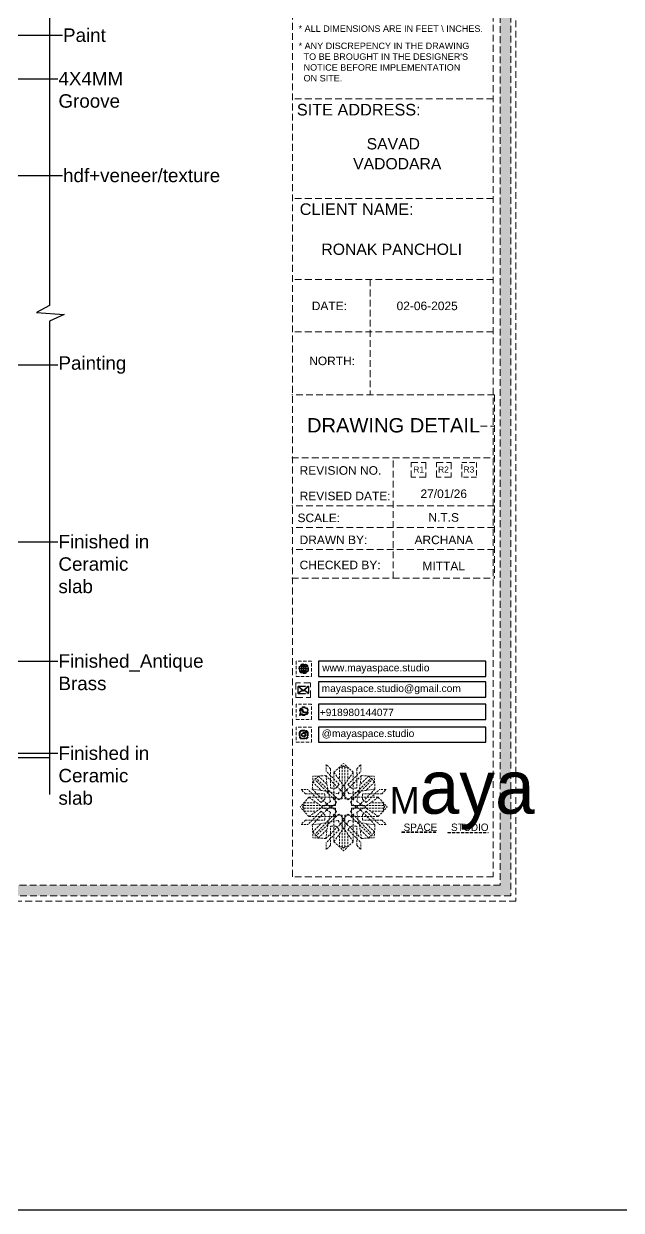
# Model space of a CAD drawing. Header units: millimetres. Extents: x 35877 to 3066687, y -650199 to -40525.
# Drawn here: x 148100.9 to 148189.8, y -179366.6 to -179190.1 of the extents above; entities that cross this region are included whole.
import ezdxf
from ezdxf import colors
from ezdxf.entities.mleader import LeaderData, LeaderLine
from ezdxf.enums import TextEntityAlignment as Align
from ezdxf.math import Vec2, Vec3

# ---------------------------------------------------------------- set-up
doc = ezdxf.new("R2010")
doc.units = ezdxf.units.MM
doc.header["$MEASUREMENT"] = 0
doc.linetypes.add('DASHEDX2', pattern=[1.5, 1, -0.5])
for name, color, linetype, lineweight in [('dim05', 1, 'Continuous', 13), ('Dimension', 10, 'DASHEDX2', 20), ('FURNITURE', 32, 'Continuous', 9), ('NAME PLATE', 7, 'Continuous', 25), ('SECTION ( SLAB PLine )', 104, 'Continuous', 30)]:
    doc.layers.add(name, color=color, linetype=linetype, lineweight=lineweight)
doc.styles.add('Arial', font='arial.ttf')
doc.styles.get("Standard").update_dxf_attribs({"font": 'arial.ttf', "height": 6})

# ---------------------------------------------------------------- blocks, each defined once
blk = doc.blocks.new('FSFSF')
at = {"color": 42, "lineweight": 5, "true_color": 0xe0ac11}
for p, q in [((28600.03, 143.51), (28600.03, 140.16)), ((28602.15, 141.41), (28600.03, 143.51)), ((28606.47, 133.76), (28600.03, 140.16)), ((28602.15, 141.41), (28602.15, 131.95)), ((28603.86, 139.69), (28608.58, 144.08)), ((28607.9, 142.22), (28606.58, 142.22)), ((28606.58, 142.22), (28606.58, 135.84)), ((28607.9, 142.22), (28608.58, 142.85)), ((28607.9, 142.22), (28607.9, 126.58)), ((28613.31, 139.69), (28608.58, 144.08)), ((28609.27, 142.22), (28608.59, 142.85)), ((28609.27, 142.22), (28609.27, 126.58)), ((28609.27, 142.22), (28610.59, 142.22)), ((28610.59, 142.22), (28610.59, 135.84)), ((28610.7, 133.76), (28617.14, 140.16)), ((28615.02, 141.41), (28617.14, 143.51)), ((28615.02, 141.41), (28615.02, 131.95)), ((28617.14, 143.51), (28617.14, 140.16)), ((28593.19, 131.45), (28593.54, 137.71)), ((28593.39, 135), (28594.56, 136.12)), ((28593.39, 135), (28597.6, 130.78)), ((28599.8, 138.06), (28593.54, 137.71)), ((28595.12, 136.69), (28594.53, 136.69)), ((28594.56, 136.12), (28594.56, 136.71)), ((28605.17, 124.98), (28594.56, 136.12)), ((28596.24, 137.86), (28595.12, 136.69)), ((28606.27, 126.08), (28595.12, 136.69)), ((28596.24, 137.86), (28600.47, 133.65)), ((28601.03, 130), (28599.8, 138.06)), ((28599.8, 138.05), (28608.58, 129.56)), ((28603.86, 126.58), (28603.86, 139.69)), ((28603.86, 139.69), (28608.58, 133.02)), ((28613.31, 139.69), (28608.59, 133.02)), ((28617.37, 138.05), (28608.59, 129.56)), ((28610.9, 126.08), (28622.05, 136.69)), ((28612.02, 124.98), (28622.62, 136.12)), ((28613.31, 126.58), (28613.31, 139.69)), ((28616.14, 130), (28617.37, 138.06)), ((28620.93, 137.86), (28616.7, 133.65)), ((28617.37, 138.06), (28623.63, 137.71)), ((28623.8, 135), (28619.59, 130.78)), ((28620.93, 137.86), (28622.05, 136.69)), ((28622.05, 136.69), (28622.64, 136.69)), ((28622.62, 136.12), (28622.62, 136.71)), ((28623.8, 135), (28622.62, 136.12)), ((28624, 131.45), (28623.65, 137.71)), ((28587.73, 131.22), (28591.08, 131.22)), ((28589.84, 129.1), (28587.73, 131.22)), ((28589.84, 129.1), (28599.29, 129.1)), ((28597.49, 124.78), (28591.08, 131.22)), ((28593.19, 131.45), (28601.69, 122.67)), ((28601.25, 130.22), (28593.19, 131.45)), ((28599.29, 126.5), (28599.29, 129.1)), ((28605.86, 129.18), (28601.03, 130)), ((28602.07, 125.39), (28601.25, 130.22)), ((28604.75, 131.95), (28602.15, 131.95)), ((28606.47, 133.76), (28604.75, 131.95)), ((28605.86, 129.18), (28608.58, 133.02)), ((28607.9, 128.92), (28608.58, 129.56)), ((28607.9, 128.92), (28608.58, 128.27)), ((28611.31, 129.18), (28608.59, 133.02)), ((28609.27, 128.92), (28608.59, 129.56)), ((28609.27, 128.92), (28608.59, 128.27)), ((28610.7, 133.76), (28612.42, 131.95)), ((28611.31, 129.18), (28616.14, 130)), ((28612.42, 131.95), (28615.02, 131.95)), ((28615.12, 125.39), (28615.94, 130.22)), ((28623.99, 131.45), (28615.5, 122.67)), ((28615.94, 130.22), (28624, 131.45)), ((28627.34, 129.1), (28617.89, 129.1)), ((28617.89, 126.5), (28617.89, 129.1)), ((28619.7, 124.78), (28626.1, 131.22)), ((28629.45, 131.22), (28626.1, 131.22)), ((28627.34, 129.1), (28629.45, 131.22)), ((28591.56, 127.39), (28587.17, 122.66)), ((28591.56, 117.94), (28587.17, 122.66)), ((28589.03, 123.35), (28588.4, 122.67)), ((28589.03, 121.98), (28588.4, 122.65)), ((28589.03, 123.35), (28589.03, 124.67)), ((28589.03, 124.67), (28595.4, 124.67)), ((28589.03, 123.35), (28604.66, 123.35)), ((28604.66, 127.39), (28591.56, 127.39)), ((28591.56, 127.39), (28598.23, 122.67)), ((28591.56, 117.94), (28598.23, 122.65)), ((28593.19, 113.88), (28601.69, 122.65)), ((28597.49, 124.78), (28599.29, 126.5)), ((28602.07, 125.39), (28598.23, 122.67)), ((28602.07, 119.94), (28598.23, 122.65)), ((28602.33, 123.35), (28601.69, 122.67)), ((28602.33, 121.98), (28601.69, 122.65)), ((28602.33, 123.35), (28602.97, 122.67)), ((28602.33, 121.98), (28602.97, 122.65)), ((28605.17, 124.98), (28602.97, 122.67)), ((28605.17, 120.35), (28602.97, 122.65)), ((28603.68, 126.54), (28603.68, 127.39)), ((28604.66, 126.54), (28603.68, 126.54)), ((28604.71, 127.57), (28603.86, 127.57)), ((28607.9, 126.58), (28603.86, 126.58)), ((28604.66, 123.35), (28604.66, 127.39)), ((28604.7, 126.58), (28604.71, 127.57)), ((28606.27, 126.08), (28608.58, 128.27)), ((28610.9, 126.08), (28608.59, 128.27)), ((28609.27, 126.58), (28613.31, 126.58)), ((28612.02, 124.98), (28614.21, 122.67)), ((28612.02, 120.35), (28614.21, 122.65)), ((28612.46, 126.58), (28612.46, 127.57)), ((28612.46, 127.57), (28613.31, 127.57)), ((28612.52, 123.35), (28612.52, 127.39)), ((28612.52, 127.39), (28625.63, 127.39)), ((28612.52, 126.54), (28613.51, 126.54)), ((28628.16, 123.35), (28612.52, 123.35)), ((28613.51, 126.54), (28613.51, 127.39)), ((28614.85, 123.35), (28614.21, 122.67)), ((28614.85, 121.98), (28614.21, 122.65)), ((28614.85, 123.35), (28615.5, 122.67)), ((28614.85, 121.98), (28615.5, 122.65)), ((28615.12, 125.39), (28618.96, 122.67)), ((28615.12, 119.94), (28618.96, 122.65)), ((28623.99, 113.88), (28615.5, 122.65)), ((28619.7, 124.78), (28617.89, 126.5)), ((28625.63, 127.39), (28618.96, 122.67)), ((28625.63, 117.94), (28618.96, 122.65)), ((28628.16, 124.67), (28621.78, 124.67)), ((28625.63, 127.39), (28630.02, 122.66)), ((28625.63, 117.94), (28630.02, 122.66)), ((28628.16, 123.35), (28628.16, 124.67)), ((28628.16, 123.35), (28628.78, 122.67)), ((28628.16, 121.98), (28628.78, 122.65)), ((28589.03, 121.98), (28604.66, 121.98)), ((28589.03, 121.98), (28589.03, 120.66)), ((28589.03, 120.66), (28595.4, 120.66)), ((28597.49, 120.54), (28591.08, 114.11)), ((28604.66, 117.94), (28591.56, 117.94)), ((28605.17, 120.35), (28594.56, 109.2)), ((28606.27, 119.15), (28595.12, 108.54)), ((28597.49, 120.54), (28599.29, 118.83)), ((28599.29, 118.83), (28599.29, 116.23)), ((28602.07, 119.94), (28601.25, 115.1)), ((28604.66, 118.78), (28603.68, 118.78)), ((28603.68, 118.78), (28603.68, 117.94)), ((28607.9, 118.65), (28603.86, 118.65)), ((28603.86, 118.65), (28603.86, 105.54)), ((28604.71, 117.66), (28603.86, 117.66)), ((28604.66, 121.98), (28604.66, 117.94)), ((28604.7, 118.65), (28604.71, 117.66)), ((28606.27, 119.15), (28608.58, 116.96)), ((28607.9, 103.01), (28607.9, 118.65)), ((28607.9, 116.31), (28608.58, 116.96)), ((28610.9, 119.15), (28608.59, 116.96)), ((28609.27, 116.31), (28608.59, 116.96)), ((28609.27, 118.65), (28613.31, 118.65)), ((28609.27, 103.01), (28609.27, 118.65)), ((28610.9, 119.15), (28622.05, 108.54)), ((28612.02, 120.35), (28622.62, 109.2)), ((28612.46, 118.65), (28612.46, 117.66)), ((28612.46, 117.66), (28613.31, 117.66)), ((28612.52, 121.98), (28612.52, 117.94)), ((28628.16, 121.98), (28612.52, 121.98)), ((28612.52, 118.78), (28613.51, 118.78)), ((28612.52, 117.94), (28625.63, 117.94)), ((28613.31, 118.65), (28613.31, 105.54)), ((28613.51, 118.78), (28613.51, 117.94)), ((28615.12, 119.94), (28615.94, 115.1)), ((28619.7, 120.54), (28617.89, 118.83)), ((28617.89, 118.83), (28617.89, 116.23)), ((28619.7, 120.54), (28626.1, 114.11)), ((28628.16, 120.66), (28621.78, 120.66)), ((28628.16, 121.98), (28628.16, 120.66)), ((28589.84, 116.23), (28587.73, 114.11)), ((28587.73, 114.11), (28591.08, 114.11)), ((28589.84, 116.23), (28599.29, 116.23)), ((28601.25, 115.1), (28593.19, 113.87)), ((28593.19, 113.87), (28593.54, 107.62)), ((28593.39, 110.32), (28597.6, 114.55)), ((28596.24, 107.37), (28600.47, 111.58)), ((28599.8, 107.17), (28608.58, 115.67)), ((28601.03, 115.23), (28599.8, 107.17)), ((28606.47, 111.47), (28600.03, 105.07)), ((28605.86, 116.05), (28601.03, 115.23)), ((28602.15, 103.82), (28602.15, 113.27)), ((28604.75, 113.27), (28602.15, 113.27)), ((28603.86, 105.54), (28608.58, 112.21)), ((28606.47, 111.47), (28604.75, 113.27)), ((28605.86, 116.05), (28608.58, 112.21)), ((28607.9, 116.31), (28608.58, 115.67)), ((28609.27, 116.31), (28608.59, 115.67)), ((28611.31, 116.05), (28608.59, 112.21)), ((28617.37, 107.17), (28608.59, 115.67)), ((28613.31, 105.54), (28608.59, 112.21)), ((28610.7, 111.47), (28612.42, 113.27)), ((28610.7, 111.47), (28617.14, 105.07)), ((28611.31, 116.05), (28616.14, 115.23)), ((28612.42, 113.27), (28615.02, 113.27)), ((28615.02, 103.82), (28615.02, 113.27)), ((28615.94, 115.1), (28624, 113.87)), ((28616.14, 115.23), (28617.37, 107.17)), ((28620.93, 107.37), (28616.7, 111.58)), ((28627.34, 116.23), (28617.89, 116.23)), ((28623.8, 110.32), (28619.59, 114.55)), ((28624, 113.87), (28623.65, 107.62)), ((28629.45, 114.11), (28626.1, 114.11)), ((28627.34, 116.23), (28629.45, 114.11)), ((28593.39, 110.32), (28594.56, 109.2)), ((28599.8, 107.17), (28593.54, 107.52)), ((28595.12, 108.54), (28594.53, 108.54)), ((28594.56, 109.2), (28594.56, 108.61)), ((28596.24, 107.37), (28595.12, 108.54)), ((28600.03, 101.71), (28600.03, 105.07)), ((28603.86, 105.54), (28608.58, 101.15)), ((28606.58, 103.01), (28606.58, 109.38)), ((28613.31, 105.54), (28608.58, 101.15)), ((28610.59, 103.01), (28610.59, 109.38)), ((28617.14, 101.71), (28617.14, 105.07)), ((28617.37, 107.17), (28623.63, 107.52)), ((28620.93, 107.37), (28622.05, 108.54)), ((28622.05, 108.54), (28622.64, 108.54)), ((28623.8, 110.32), (28622.62, 109.2)), ((28622.62, 109.2), (28622.62, 108.61)), ((28602.15, 103.82), (28600.03, 101.71)), ((28607.9, 103.01), (28606.58, 103.01)), ((28607.9, 103.01), (28608.58, 102.38)), ((28609.27, 103.01), (28608.59, 102.38)), ((28609.27, 103.01), (28610.59, 103.01)), ((28615.02, 103.82), (28617.14, 101.71))]:
    blk.add_line(p, q, dxfattribs=at)
blk = doc.blocks.new('hgwg')
at = {"layer": 'Dimension', "true_color": 0xd39e00}
h = blk.add_hatch(color=42, dxfattribs=at)
h.dxf.hatch_style = 1
h.paths.add_polyline_path([(27505.71, 45.05), (27494.27, 45.05), (27494.27, 44.9), (27505.71, 44.9)])
h = blk.add_hatch(color=42, dxfattribs=at)
h.dxf.hatch_style = 1
h.paths.add_polyline_path([(27523.3, 44.9), (27509.68, 44.9), (27509.68, 44.75), (27523.3, 44.75)])
at = {"layer": 'Dimension', "color": 42, "true_color": 0xd39e00}
for p, q in [((27494.27, 45.05), (27505.71, 45.05)), ((27494.27, 44.9), (27494.27, 45.05)), ((27494.27, 44.9), (27505.71, 44.9)), ((27505.71, 45.05), (27505.71, 44.9)), ((27509.68, 44.9), (27523.3, 44.9)), ((27509.68, 44.9), (27509.68, 44.75)), ((27509.68, 44.75), (27523.3, 44.75)), ((27523.3, 44.75), (27523.3, 44.9))]:
    blk.add_line(p, q, dxfattribs=at)
at = {"layer": 'Dimension', "color": 42, "true_color": 0xd39e00, "attachment_point": 1}
for s, width, insert, char_height in [('{\\fCinzel|b0|i0|c0|p2;\\H1.5x;M\\fAmsterdam One|b0|i0|c0|p2;\\H2x;aya}', 85.3277, (27490.17, 69.17), 6), ('{\\fCinzel|b0|i0|c0|p0;SPACE     STUDIO}', 66.129, (27494.83, 47.86), 2.5)]:
    blk.add_mtext_dynamic_manual_height_columns(s, width=width, gutter_width=30, heights=[0], dxfattribs=dict(at, insert=insert, char_height=char_height))
blk = doc.blocks.new('aggerg')
at = {"layer": 'Dimension', "color": 42, "true_color": 0xd39e00}
blk.add_lwpolyline([(-1.41, 1.41), (1.41, 1.41), (1.41, -1.41), (-1.41, -1.41)], close=True, dxfattribs=at)
at = {"layer": 'NAME PLATE', "lineweight": 0, "insert": (-0.03, 0.62), "char_height": 1.151, "width": 2.2458, "attachment_point": 2, "style": 'Arial'}
blk.add_mtext('R3', dxfattribs=at)
blk = doc.blocks.new('QEGW4TG')
at = {"layer": 'Dimension', "true_color": 0x000000}
h = blk.add_hatch(color=18, dxfattribs=at)
h.dxf.hatch_style = 1
h.paths.add_polyline_path([(2.69, 1.93, 0.170513), (2.95, 1.97, 0.190337), (3.11, 2.18, 0.316231), (3.07, 2.28), (2.79, 2.37, 0.273721), (2.69, 2.34, 0.040749), (2.63, 2.27, -0.441282), (2.53, 2.25, -0.11828), (2.06, 2.64, -0.441282), (2.07, 2.74, 0.040749), (2.13, 2.81, 0.290083), (2.14, 2.92), (2.01, 3.18, 0.316231), (1.91, 3.2, 0.190337), (1.73, 3, 0.170513), (1.72, 2.74, 0.252784)], flags=0)
h.paths.add_polyline_path([(1.19, 1.98), (1.03, 1.3, 0.550912), (1.11, 1.23), (1.75, 1.39, 6.344125)])
h.paths.add_polyline_path([(1.81, 1.7), (1.4, 1.6), (1.5, 2.03, -9.071339)], flags=16)
h.paths.add_polyline_path([(3.11, 2.16, -0.17811), (2.95, 1.97, -0.170513), (2.69, 1.93, -0.252784), (1.72, 2.74, -0.170513), (1.73, 3, -0.17811), (1.89, 3.19, -0.370089), (2.01, 3.18), (2.14, 2.92, -0.307185), (2.13, 2.8, -0.041087), (2.06, 2.73, 0.321676), (2.05, 2.65, 0.126524), (2.55, 2.24, 0.312216), (2.62, 2.26, -0.041087), (2.68, 2.34, -0.290673), (2.79, 2.37), (3.07, 2.28, -0.370089)], flags=0)
h = blk.add_hatch(color=18, dxfattribs=at)
h.dxf.hatch_style = 1
h.paths.add_polyline_path([(2.79, 2.37, 0.273721), (2.69, 2.34, 0.040749), (2.63, 2.27, -0.441282), (2.53, 2.25, -0.11828), (2.06, 2.64, -0.441282), (2.07, 2.74, 0.040749), (2.13, 2.81, 0.290083), (2.14, 2.92), (2.01, 3.18, 0.316231), (1.91, 3.2, 0.190337), (1.73, 3, 0.170513), (1.72, 2.74, 0.252784), (2.69, 1.93, 0.170513), (2.95, 1.97, 0.190337), (3.11, 2.18, 0.316231), (3.07, 2.28)])
for p, q in [((1.19, 1.98), (1.03, 1.3)), ((1.1, 1.23), (1.75, 1.39)), ((1.5, 2.03), (1.4, 1.6)), ((1.4, 1.6), (1.81, 1.7)), ((2.01, 3.18), (2.14, 2.92)), ((3.07, 2.28), (2.8, 2.36))]:
    blk.add_line(p, q)
blk.add_lwpolyline([(0, 0), (4.68, 0), (4.68, 4.68), (0, 4.68)], close=True)
for centre, radius, start, end in [((2.39, 2.56), 1.34, 241.4727, 205.6422), ((1.09, 1.29), 0.0598, 164.8483, 282.1458), ((2.39, 2.56), 1.04, 235.9962, 210.8333), ((2.09, 2.87), 0.39, 159.7007, 198.4072), ((2.96, 3.23), 1.33, 201.4218, 258.1669), ((2.07, 2.87), 0.364, 118.9685, 159.3648), ((1.94, 3.12), 0.0896, 41.8985, 123.1344), ((2.11, 2.68), 0.066, 135.9932, 224.8892), ((1.67, 3.16), 0.586, 312.4617, 321.8728), ((3.12, 3.42), 1.31, 216.5455, 243.5279), ((2.05, 2.87), 0.104, 320.3924, 28.6971), ((2.57, 2.3), 0.066, 234.2482, 323.1441), ((3.11, 1.94), 0.586, 137.2645, 146.6756), ((2.76, 2.27), 0.104, 70.4402, 138.745), ((2.75, 2.31), 0.39, 260.7301, 299.4366), ((2.76, 2.29), 0.364, 299.7725, 340.1688), ((3.03, 2.2), 0.0896, 336.0029, 57.2388)]:
    blk.add_arc(centre, radius, start, end)
blk = doc.blocks.new('ASGERG')
at = {"layer": 'Dimension', "true_color": 0x000000}
h = blk.add_hatch(color=18, dxfattribs=at)
h.dxf.hatch_style = 1
h.paths.add_polyline_path([(0.99, 1.7, 0.353872), (1.69, 1.03), (2.96, 1.03, 0.353872), (3.66, 1.7), (3.66, 2.99, 0.353872), (2.96, 3.67), (1.69, 3.67, 0.353872), (0.99, 2.99)])
h.paths.add_polyline_path([(1.27, 2.97, -0.353872), (1.72, 3.4), (2.94, 3.4, -0.353872), (3.38, 2.97), (3.38, 1.72, -0.353872), (2.94, 1.3), (1.72, 1.3, -0.353872), (1.27, 1.72)], flags=16)
h.paths.add_polyline_path([(3.02, 2.35, -1), (1.64, 2.35, -1)], flags=0)
h.paths.add_polyline_path([(2.74, 2.35, -1), (1.92, 2.35, -1)], flags=0)
h.paths.add_polyline_path([(2.86, 3.02, -1), (3.19, 3.02, -1)], flags=0)
h.paths.add_polyline_path([(1.64, 2.35, 1), (3.02, 2.35, 1)], flags=0)
h = blk.add_hatch(color=18, dxfattribs=at)
h.dxf.hatch_style = 1
h.paths.add_polyline_path([(1.64, 2.35, 1), (3.02, 2.35, 1)])
h.paths.add_polyline_path([(2.74, 2.35, -1), (1.92, 2.35, -1)], flags=16)
h = blk.add_hatch(color=18, dxfattribs=at)
h.dxf.hatch_style = 1
h.paths.add_polyline_path([(3.19, 3.02, 1), (2.86, 3.02, 1)])
for p, q in [((1.69, 3.67), (2.96, 3.67)), ((0.99, 2.99), (0.99, 1.7)), ((1.27, 2.97), (1.27, 1.72)), ((1.69, 1.03), (2.96, 1.03)), ((2.94, 3.4), (1.72, 3.4)), ((2.94, 1.3), (1.72, 1.3)), ((3.38, 2.97), (3.38, 1.72)), ((3.66, 2.99), (3.66, 1.7))]:
    blk.add_line(p, q)
blk.add_lwpolyline([(0, 0), (4.68, 0), (4.68, 4.68), (0, 4.68)], close=True)
for centre, radius in [((2.33, 2.35), 0.694), ((2.33, 2.35), 0.414), ((3.02, 3.02), 0.168)]:
    blk.add_circle(centre, radius)
for centre, radius, start, end in [((1.76, 2.89), 0.778, 94.8631, 172.8127), ((2.89, 2.89), 0.778, 7.1873, 85.1369), ((1.76, 1.8), 0.778, 187.1873, 265.1369), ((1.76, 2.91), 0.491, 94.8631, 172.8127), ((1.76, 1.78), 0.491, 187.1873, 265.1369), ((2.9, 2.91), 0.491, 7.1873, 85.1369), ((2.9, 1.78), 0.491, 274.8631, 352.8127), ((2.89, 1.8), 0.778, 274.8631, 352.8127)]:
    blk.add_arc(centre, radius, start, end)
blk = doc.blocks.new('DTGWEGEARG')
at = {"layer": 'Dimension', "true_color": 0x000000}
h = blk.add_hatch(color=18, dxfattribs=at)
h.dxf.hatch_style = 1
h.paths.add_polyline_path([(3.83, 2.34, 1), (0.85, 2.34, 1)])
h.paths.add_polyline_path([(2.51, 1.01, 0.105795), (2.96, 1.58, -0.055205), (3.3, 1.41, -0.169822)], flags=16)
h.paths.add_polyline_path([(2.41, 1.12), (2.41, 1.69, -0.058279), (2.81, 1.63, -0.103353)], flags=16)
h.paths.add_polyline_path([(2.26, 1.13, -0.101741), (1.87, 1.63, -0.057171), (2.26, 1.69)], flags=16)
h.paths.add_polyline_path([(2.17, 1.01, -0.169822), (1.38, 1.41, -0.055205), (1.72, 1.58, 0.105795)], flags=16)
h.paths.add_polyline_path([(3.02, 1.72, 0.081336), (3.13, 2.27), (3.68, 2.27, -0.152069), (3.4, 1.52, 0.05687)], flags=16)
h.paths.add_polyline_path([(2.87, 1.77, 0.061945), (2.41, 1.84), (2.41, 2.27), (2.98, 2.27, -0.081344)], flags=16)
h.paths.add_polyline_path([(2.26, 1.84, 0.060923), (1.8, 1.77, -0.081344), (1.7, 2.27), (2.26, 2.27)], flags=16)
h.paths.add_polyline_path([(1.66, 1.72, 0.05687), (1.28, 1.52, -0.152069), (1, 2.27), (1.55, 2.27, 0.081336)], flags=16)
h.paths.add_polyline_path([(2.41, 2.42), (2.41, 2.83, 0.061945), (2.87, 2.91, -0.080009), (2.98, 2.42)], flags=16)
h.paths.add_polyline_path([(3.13, 2.42, 0.080116), (3.02, 2.96, 0.05687), (3.4, 3.16, 0.028258), (3.3, 3.27, -0.055205), (2.96, 3.1, 0.105795), (2.51, 3.67, -0.36029), (3.68, 2.42)], flags=16)
h.paths.add_polyline_path([(2.26, 2.42), (1.7, 2.42, -0.080009), (1.8, 2.91, 0.060923), (2.26, 2.84)], flags=16)
h.paths.add_polyline_path([(1.55, 2.42), (1, 2.42, -0.150466), (1.28, 3.16, 0.05687), (1.66, 2.96, 0.080116)], flags=16)
h.paths.add_polyline_path([(2.41, 2.98), (2.41, 3.56, -0.103353), (2.81, 3.05, -0.058279)], flags=16)
h.paths.add_polyline_path([(2.26, 2.99, -0.057171), (1.87, 3.05, -0.101741), (2.26, 3.55)], flags=16)
h.paths.add_polyline_path([(1.72, 3.1, -0.055205), (1.38, 3.27, -0.169822), (2.17, 3.67, 0.105795)], flags=16)
blk.add_lwpolyline([(0, 0), (4.68, 0), (4.68, 4.68), (0, 4.68)], close=True)
at = {"layer": 'Dimension', "color": 18, "true_color": 0x000000}
for p, q in [((1, 2.42), (1.55, 2.42)), ((1, 2.27), (1.55, 2.27)), ((1.7, 2.42), (2.26, 2.42)), ((1.7, 2.27), (2.26, 2.27)), ((2.26, 3.55), (2.26, 2.99)), ((2.26, 2.84), (2.26, 2.42)), ((2.26, 2.27), (2.26, 1.84)), ((2.26, 1.69), (2.26, 1.13)), ((2.41, 3.56), (2.41, 2.98)), ((2.41, 2.83), (2.41, 2.42)), ((2.41, 2.42), (2.98, 2.42)), ((2.41, 2.27), (2.98, 2.27)), ((2.41, 2.27), (2.41, 1.84)), ((2.41, 1.69), (2.41, 1.12)), ((3.13, 2.42), (3.68, 2.42)), ((3.13, 2.27), (3.68, 2.27))]:
    blk.add_line(p, q, dxfattribs=at)
blk.add_circle((2.34, 2.34), 1.49, dxfattribs=at)
for centre, radius, start, end in [((2.34, 2.34), 1.34, 97.3549, 135.9073), ((3.28, 2.34), 1.73, 129.9301, 154.0867), ((2.34, 2.34), 1.34, 3.3907, 82.6451), ((1.4, 2.34), 1.73, 25.9133, 50.0699), ((2.34, 2.34), 1.34, 142.3819, 176.6093), ((2.34, 2.34), 1.34, 183.0315, 217.6181), ((2.34, 4.74), 1.9, 236.1399, 249.1595), ((2.34, -0.06), 1.9, 110.8405, 123.8601), ((2.34, 4.74), 1.75, 236.7417, 249.3811), ((2.34, -0.06), 1.75, 110.6189, 123.2583), ((2.34, 2.34), 1.34, 224.0927, 262.6451), ((3.28, 2.34), 1.73, 159.0567, 177.3789), ((3.28, 2.34), 1.73, 182.3435, 200.9433), ((3.28, 2.34), 1.58, 158.8325, 177.1302), ((3.28, 2.34), 1.58, 182.5658, 201.1675), ((3.28, 2.34), 1.73, 205.9133, 230.0699), ((2.34, 4.74), 1.9, 253.6799, 267.6253), ((2.34, -0.06), 1.9, 92.3747, 106.3201), ((3.28, 2.34), 1.58, 130.1073, 153.3446), ((2.34, 4.74), 1.75, 254.3336, 267.422), ((2.34, -0.06), 1.75, 92.578, 105.6664), ((3.28, 2.34), 1.58, 206.6554, 229.8927), ((1.4, 2.34), 1.58, 26.6554, 50.2584), ((2.34, 4.74), 1.75, 272.3248, 285.6664), ((2.34, 4.74), 1.9, 272.1415, 286.3201), ((2.34, -0.06), 1.9, 73.6799, 87.8585), ((2.34, -0.06), 1.75, 74.3336, 87.6752), ((1.4, 2.34), 1.58, 309.7416, 333.3446), ((1.4, 2.34), 1.73, 309.9301, 334.0867), ((2.34, 2.34), 1.34, 277.3549, 315.9073), ((1.4, 2.34), 1.58, 2.8698, 21.1675), ((1.4, 2.34), 1.58, 338.8325, 357.4342), ((2.34, 4.74), 1.75, 290.6189, 303.2583), ((2.34, -0.06), 1.75, 56.7417, 69.3811), ((2.34, 4.74), 1.9, 290.8405, 303.8601), ((1.4, 2.34), 1.73, 2.6211, 20.9433), ((1.4, 2.34), 1.73, 339.0567, 357.6565), ((2.34, -0.06), 1.9, 56.1399, 69.1595), ((2.34, 2.34), 1.34, 322.3819, 356.9685)]:
    blk.add_arc(centre, radius, start, end, dxfattribs=at)

msp = doc.modelspace()

# ---------------------------------------------------------------- hatches: boundary and pattern name
at = {"layer": 'Dimension', "true_color": 0xd39e00, "transparency": 33554687}
h = msp.add_hatch(color=42, dxfattribs=at)
h.paths.add_polyline_path([(147951.128, -179319.814), (148173.347, -179319.814), (148173.347, -179163.4), (147951.128, -179163.4)])
h.paths.add_polyline_path([(147952.688, -179318.254), (148171.787, -179318.254), (148171.787, -179164.959), (147952.688, -179164.959)], flags=16)
at = {"layer": 'Dimension', "true_color": 0x000000, "transparency": 33554687}
h = msp.add_hatch(color=18, dxfattribs=at)
h.dxf.hatch_style = 1
h.paths.add_polyline_path([(148143.139, -179289.765, 0.4142136), (148143.305, -179289.6), (148143.305, -179288.772, 0.4142136), (148143.139, -179288.606), (148141.824, -179288.606, 0.4142136), (148141.658, -179288.772), (148141.658, -179289.6, 0.4142136), (148141.824, -179289.765)])
h.paths.add_polyline_path([(148142.604, -179289.266), (148143.213, -179289.673, -0.1989124), (148143.139, -179289.703), (148141.824, -179289.703, -0.1989124), (148141.751, -179289.673), (148142.36, -179289.266), (148142.482, -179289.381)], flags=16)
h.paths.add_polyline_path([(148142.482, -179289.296), (148141.812, -179288.669, -0.0287833), (148141.824, -179288.668), (148143.139, -179288.668, -0.0287833), (148143.151, -179288.669)], flags=16)
h.paths.add_polyline_path([(148142.65, -179289.223), (148143.212, -179288.698, -0.2024819), (148143.243, -179288.772), (148143.243, -179289.6, -0.043076), (148143.241, -179289.617)], flags=16)
h.paths.add_polyline_path([(148142.313, -179289.223), (148141.722, -179289.617, -0.043076), (148141.72, -179289.6), (148141.72, -179288.772, -0.2024819), (148141.752, -179288.698)], flags=16)

# ---------------------------------------------------------------- linework, layer by layer
at = {"color": 18, "true_color": 0x000000, "transparency": 33554687, "elevation": 0.119}
for points in [[(148144.738, -179287.172), (148169.637, -179287.172), (148169.637, -179284.896), (148144.738, -179284.896)], [(148144.738, -179290.278), (148169.637, -179290.278), (148169.637, -179288.002), (148144.738, -179288.002)], [(148144.749, -179293.591), (148169.637, -179293.591), (148169.637, -179291.315), (148144.749, -179291.315)], [(148144.738, -179296.983), (148169.637, -179296.983), (148169.637, -179294.708), (148144.738, -179294.708)]]:
    msp.add_lwpolyline(points, close=True, dxfattribs=at)
at = {"layer": 'Dimension', "color": 42, "true_color": 0xd39e00, "transparency": 33554687}
for p, q in [((148170.731, -179201.282, 0.119), (148140.872, -179201.282, 0.119)), ((148170.731, -179216.082, 0.119), (148140.872, -179216.082, 0.119)), ((148170.731, -179228.142, 0.119), (148140.872, -179228.142, 0.119)), ((148152.425, -179228.142, 0.119), (148152.425, -179245.284, 0.119)), ((148170.731, -179235.901, 0.119), (148140.872, -179235.901, 0.119)), ((148170.912, -179245.284, 0.119), (148140.779, -179245.284, 0.119)), ((148170.912, -179245.284, 0.119), (148170.912, -179272.577, 0.119)), ((148168.834, -179249.963, 0.119), (148170.912, -179249.963, 0.119)), ((148140.779, -179254.642, 0.119), (148170.912, -179254.642, 0.119)), ((148155.846, -179272.577, 0.119), (148155.846, -179254.642, 0.119)), ((148170.912, -179261.816, 0.119), (148140.779, -179261.816, 0.119)), ((148170.912, -179265.047, 0.119), (148140.779, -179265.047, 0.119)), ((148170.912, -179268.278, 0.119), (148140.779, -179268.278, 0.119)), ((148140.779, -179272.577, 0.119), (148170.912, -179272.577, 0.119))]:
    msp.add_line(p, q, dxfattribs=at)
at = {"layer": 'Dimension', "color": 18, "true_color": 0x000000, "transparency": 33554687}
for p, q in [((148141.658, -179288.772, 0.119), (148141.658, -179289.6, 0.119)), ((148141.72, -179288.772, 0.119), (148141.72, -179289.6, 0.119)), ((148141.722, -179289.617, 0.119), (148142.313, -179289.223, 0.119)), ((148141.751, -179289.673, 0.119), (148142.36, -179289.266, 0.119)), ((148141.752, -179288.698, 0.119), (148142.313, -179289.223, 0.119)), ((148141.812, -179288.669, 0.119), (148142.482, -179289.296, 0.119)), ((148141.824, -179288.606, 0.119), (148143.139, -179288.606, 0.119)), ((148141.824, -179288.668, 0.119), (148143.139, -179288.668, 0.119)), ((148141.824, -179289.703, 0.119), (148143.139, -179289.703, 0.119)), ((148141.824, -179289.765, 0.119), (148143.139, -179289.765, 0.119)), ((148142.36, -179289.266, 0.119), (148142.482, -179289.381, 0.119)), ((148142.482, -179289.296, 0.119), (148143.151, -179288.669, 0.119)), ((148142.482, -179289.381, 0.119), (148142.604, -179289.266, 0.119)), ((148143.213, -179289.673, 0.119), (148142.604, -179289.266, 0.119)), ((148142.65, -179289.223, 0.119), (148143.212, -179288.698, 0.119)), ((148143.241, -179289.617, 0.119), (148142.65, -179289.223, 0.119)), ((148143.243, -179288.772, 0.119), (148143.243, -179289.6, 0.119)), ((148143.305, -179288.772, 0.119), (148143.305, -179289.6, 0.119))]:
    msp.add_line(p, q, dxfattribs=at)
at = {"layer": 'Dimension', "color": 42, "true_color": 0xd39e00, "transparency": 33554687, "elevation": 0.119}
for points in [[(147950.348, -179162.62), (148174.126, -179162.62), (148174.126, -179320.594), (147950.348, -179320.594)], [(147951.128, -179163.4), (148173.347, -179163.4), (148173.347, -179319.814), (147951.128, -179319.814)], [(147952.688, -179164.959), (148171.787, -179164.959), (148171.787, -179318.254), (147952.688, -179318.254)], [(148140.872, -179316.971), (148140.872, -179166.243), (148170.731, -179166.243), (148170.731, -179316.971)], [(148158.513, -179255.336), (148160.712, -179255.336), (148160.712, -179257.535), (148158.513, -179257.535)], [(148162.28, -179255.336), (148164.478, -179255.336), (148164.478, -179257.535), (148162.28, -179257.535)]]:
    msp.add_lwpolyline(points, close=True, dxfattribs=at)
at = {"layer": 'Dimension', "transparency": 33554687, "elevation": 0.119}
msp.add_lwpolyline([(148141.398, -179290.295), (148143.563, -179290.295), (148143.563, -179288.131), (148141.398, -179288.131)], close=True, dxfattribs=at)
at = {"layer": 'Dimension', "color": 18, "true_color": 0x000000, "transparency": 33554687}
for centre, radius, start, end in [((148141.824, -179288.772, 0.119), 0.166, 90, 180), ((148141.824, -179289.6, 0.119), 0.166, 180, 270), ((148141.824, -179288.772, 0.119), 0.103, 134.21354, 180), ((148141.824, -179289.6, 0.119), 0.103, 180, 189.86619), ((148141.824, -179289.6, 0.119), 0.103, 224.99995, 270), ((148141.824, -179288.772, 0.119), 0.103, 90, 96.59481), ((148143.139, -179288.772, 0.119), 0.166, 0, 90), ((148143.139, -179288.772, 0.119), 0.103, 83.40519, 90), ((148143.139, -179289.6, 0.119), 0.166, 270, 0), ((148143.139, -179289.6, 0.119), 0.103, 270, 315.00005), ((148143.139, -179288.772, 0.119), 0.103, 0, 45.78646), ((148143.139, -179289.6, 0.119), 0.103, 350.13381, 0)]:
    msp.add_arc(centre, radius, start, end, dxfattribs=at)
at = {"layer": 'FURNITURE', "color": 3, "lineweight": 30, "transparency": 33554687}
msp.add_lwpolyline([(147302.371, -178889.62), (148535.999, -178889.62), (148535.999, -179366.596), (147302.371, -179366.596)], close=True, dxfattribs=at)
at = {"layer": 'FURNITURE', "color": 252, "lineweight": 25, "true_color": 0x939598, "transparency": 33554687}
msp.add_lwpolyline([(148104.727, -179170.262), (148104.727, -179232.012), (148102.805, -179233.067), (148106.922, -179233.317), (148104.727, -179234.341), (148104.727, -179304.739)], dxfattribs=at)
at = {"layer": 'SECTION ( SLAB PLine )', "color": 1}
msp.add_line((148001.39, -179299.262), (148104.727, -179299.262), dxfattribs=at)

# ---------------------------------------------------------------- block references
at = {"layer": 'Dimension', "transparency": 33554687, "xscale": 0.4864846254472212, "yscale": 0.4864846254472212, "zscale": 0.4864846254472212}
msp.add_blockref('DTGWEGEARG', (148141.41, -179287.172, 0.119), dxfattribs=at)
at = {"layer": 'Dimension', "color": 42, "true_color": 0xd39e00, "transparency": 33554687}
for name, p, xscale, yscale, zscale in [('QEGW4TG', (148141.422, -179293.591, 0.119), 0.4864846254472212, 0.4864846254472212, 0.4864846254472212), ('ASGERG', (148141.41, -179296.983, 0.119), 0.4864846254472212, 0.4864846254472212, 0.4864846254472212), ('FSFSF', (139489.911, -179343.721, 0.119), 0.3026563173669377, 0.3026563173669377, 0.3026563173669377), ('hgwg', (136013.524, -179330.208, 0.119), 0.4416788470548293, 0.4416788470548293, 0.4416788470548293)]:
    msp.add_blockref(name, p, dxfattribs=dict(at, xscale=xscale, yscale=yscale, zscale=zscale))
at = {"layer": 'NAME PLATE', "transparency": 33554687, "xscale": 0.7797861074360479, "yscale": 0.7797861074360479, "zscale": 0.7797861074360479}
msp.add_blockref('aggerg', (148167.146, -179256.435, 0.119), dxfattribs=at)

# ---------------------------------------------------------------- texts
at = {"color": 18, "true_color": 0x000000, "transparency": 33554687, "char_height": 1.08776, "attachment_point": 1}
for s, width, gutter_width, insert in [('www.mayaspace.studio', 7.30481, 6.11, (148145.299, -179285.34, 0.119)), ('mayaspace.studio@gmail.com', 4.55725, 3.812, (148145.213, -179288.409, 0.119)), ('+918980144077', 17.77115, 3.812, (148144.931, -179291.987, 0.119)), ('@mayaspace.studio', 4.55725, 3.812, (148145.213, -179295.114, 0.119))]:
    msp.add_mtext_dynamic_manual_height_columns(s, width=width, gutter_width=gutter_width, heights=[0], dxfattribs=dict(at, insert=insert))
at = {"layer": 'NAME PLATE', "transparency": 33554687, "style": 'Arial'}
for s, height, p in [('SITE ADDRESS:', 1.73228, (148150.733, -179203.736, 0.119)), (' SAVAD ', 1.6746, (148155.875, -179208.783, 0.04)), ('VADODARA', 1.6746, (148156.462, -179211.744, 0.04)), ('CLIENT NAME:', 1.73228, (148150.417, -179218.536, 0.119)), ('RONAK PANCHOLI    ', 1.67457, (148156.939, -179224.469, 0.04)), ('DATE:', 1.2728, (148146.368, -179232.693, 0.119)), ('02-06-2025', 1.2728, (148160.914, -179232.693, 0.119)), ('NORTH:', 1.2728, (148146.775, -179240.875, 0.119)), ('DRAWING DETAIL', 2.14166, (148155.916, -179250.892, 0.119)), ('REVISION NO.', 1.2728, (148148.012, -179257.178, 0.119)), ('REVISED DATE: ', 1.2728, (148148.951, -179260.973, 0.119)), ('SCALE:', 1.2728, (148144.789, -179264.229, 0.119)), ('DRAWN BY:', 1.2728, (148146.974, -179267.499, 0.119)), ('ARCHANA', 1.2728, (148163.379, -179267.504, 0.119)), ('CHECKED BY:', 1.2728, (148147.963, -179271.233, 0.119)), ('MITTAL', 1.2728, (148163.379, -179271.402, 0.119))]:
    msp.add_text(s, height=height, dxfattribs=at).set_placement(p, align=Align.CENTER)
for s, p in [('R1', (148158.85, -179256.85, 0.119)), ('R2', (148162.535, -179256.85, 0.119))]:
    msp.add_text(s, height=0.8973, dxfattribs=at).set_placement(p)
at = {"layer": 'NAME PLATE', "transparency": 33554687, "char_height": 0.96266, "width": 37.19253, "attachment_point": 1, "style": 'Arial'}
for s, insert in [('* ALL DIMENSIONS ARE IN FEET \\\\ INCHES.', (148141.784, -179190.332, 0.119)), ("* ANY DISCREPENCY IN THE DRAWING \\P  TO BE BROUGHT IN THE DESIGNER'S\\P  NOTICE BEFORE IMPLEMENTATION \\P  ON SITE.", (148141.784, -179192.892, 0.119))]:
    msp.add_mtext(s, dxfattribs=dict(at, insert=insert))
at = {"layer": 'NAME PLATE', "lineweight": 0, "transparency": 33554687, "char_height": 1.2728, "attachment_point": 2, "style": 'Arial'}
for s, insert, width in [('27/01/26', (148163.379, -179259.369, 0.119), 11.03033), ('N.T.S', (148163.379, -179262.892, 0.119), 2.48417)]:
    msp.add_mtext(s, dxfattribs=dict(at, insert=insert, width=width))

# ---------------------------------------------------------------- leaders
at = {"layer": 'dim05', "color": 1, "lineweight": 0, "transparency": 33554687}
ml = msp.add_multileader_mtext('Standard', dxfattribs=at)
ml.set_content('Paint', color=1)
ml.set_leader_properties(color=5)
ml.build(insert=Vec2(0, 0))
ml.multileader.update_dxf_attribs({"text_right_attachment_type": 6, "dogleg_length": 0.36, "arrow_head_size": 2})
ctx = ml.context
ctx.base_point, ctx.char_height, ctx.arrow_head_size, ctx.landing_gap_size, ctx.plane_origin = Vec3(148106.654, -179191.801), 2, 2, 0.09, Vec3(148091.522, -179191.801)
ctx.right_attachment = 6
notes = []
notes.append((ctx, [(0, (1, 1, 0), (148106.294, -179191.801), (1, 0), 0.36, [(0, [(148079.408, -179191.801)], 0, [])])]))
ctx.mtext.insert, ctx.mtext.width, ctx.mtext.flow_direction = Vec3(148106.744, -179190.785), 14.68213, 5
ml = msp.add_multileader_mtext('Standard', dxfattribs=at)
ml.set_content('4X4MM Groove', color=1)
ml.set_leader_properties(color=5)
ml.build(insert=Vec2(0, 0))
ml.multileader.update_dxf_attribs({"text_right_attachment_type": 6, "dogleg_length": 0.36, "arrow_head_size": 2})
ctx = ml.context
ctx.base_point, ctx.char_height, ctx.arrow_head_size, ctx.landing_gap_size, ctx.plane_origin = Vec3(148105.972, -179198.258), 2, 2, 0.09, Vec3(148090.84, -179198.258)
ctx.right_attachment = 6
notes.append((ctx, [(0, (1, 1, 0), (148105.612, -179198.258), (1, 0), 0.36, [(0, [(148058.485, -179198.258)], 0, [])])]))
ctx.mtext.insert, ctx.mtext.width, ctx.mtext.flow_direction = Vec3(148106.062, -179197.241), 14.68213, 5
ml = msp.add_multileader_mtext('Standard', dxfattribs=at)
ml.set_content('hdf+veneer/texture', color=1)
ml.set_leader_properties(color=5)
ml.build(insert=Vec2(0, 0))
ml.multileader.update_dxf_attribs({"text_right_attachment_type": 6, "dogleg_length": 0.36, "arrow_head_size": 2})
ctx = ml.context
ctx.base_point, ctx.char_height, ctx.arrow_head_size, ctx.landing_gap_size, ctx.plane_origin = Vec3(148106.654, -179212.668), 2, 2, 0.09, Vec3(148091.522, -179212.668)
ctx.right_attachment = 6
notes.append((ctx, [(0, (1, 1, 0), (148106.294, -179212.668), (1, 0), 0.36, [(0, [(148079.408, -179212.668)], 0, [])])]))
ctx.mtext.insert, ctx.mtext.width, ctx.mtext.flow_direction = Vec3(148106.744, -179211.651), 14.68213, 5
ml = msp.add_multileader_mtext('Standard', dxfattribs=at)
ml.set_content('Painting', color=1)
ml.set_leader_properties(color=5)
ml.build(insert=Vec2(0, 0))
ml.multileader.update_dxf_attribs({"text_right_attachment_type": 6, "dogleg_length": 0.36, "arrow_head_size": 2})
ctx = ml.context
ctx.base_point, ctx.char_height, ctx.arrow_head_size, ctx.landing_gap_size, ctx.plane_origin = Vec3(148105.972, -179240.851), 2, 2, 0.09, Vec3(148090.84, -179240.851)
ctx.right_attachment = 6
notes.append((ctx, [(0, (1, 1, 0), (148105.612, -179240.851), (1, 0), 0.36, [(0, [(148047.679, -179240.851)], 0, [])])]))
ctx.mtext.insert, ctx.mtext.width, ctx.mtext.flow_direction = Vec3(148106.062, -179239.557), 14.68213, 5
ml = msp.add_multileader_mtext('Standard', dxfattribs=at)
ml.set_content('Finished in Ceramic slab', color=1)
ml.set_leader_properties(color=5)
ml.build(insert=Vec2(0, 0))
ml.multileader.update_dxf_attribs({"text_right_attachment_type": 6, "dogleg_length": 0.36, "arrow_head_size": 2})
ctx = ml.context
ctx.base_point, ctx.char_height, ctx.arrow_head_size, ctx.landing_gap_size, ctx.plane_origin = Vec3(148105.972, -179267.142), 2, 2, 0.09, Vec3(148090.84, -179267.142)
ctx.right_attachment = 6
notes.append((ctx, [(0, (1, 1, 0), (148105.612, -179267.142), (1, 0), 0.36, [(0, [(148047.679, -179267.142)], 0, [])])]))
ctx.mtext.insert, ctx.mtext.width, ctx.mtext.flow_direction = Vec3(148106.062, -179266.125), 14.68213, 5
ml = msp.add_multileader_mtext('Standard', dxfattribs=at)
ml.set_content('Finished_Antique Brass', color=1)
ml.set_leader_properties(color=5)
ml.build(insert=Vec2(0, 0))
ml.multileader.update_dxf_attribs({"text_right_attachment_type": 6, "dogleg_length": 0.36, "arrow_head_size": 2})
ctx = ml.context
ctx.base_point, ctx.char_height, ctx.arrow_head_size, ctx.landing_gap_size, ctx.plane_origin = Vec3(148105.972, -179284.9), 2, 2, 0.09, Vec3(148090.84, -179284.9)
ctx.right_attachment = 6
notes.append((ctx, [(0, (1, 1, 0), (148105.612, -179284.9), (1, 0), 0.36, [(0, [(148047.679, -179284.9)], 0, [])])]))
ctx.mtext.insert, ctx.mtext.width, ctx.mtext.flow_direction = Vec3(148106.062, -179283.884), 14.68213, 5
ml = msp.add_multileader_mtext('Standard', dxfattribs=at)
ml.set_content('Finished in Ceramic slab', color=1)
ml.set_leader_properties(color=5)
ml.build(insert=Vec2(0, 0))
ml.multileader.update_dxf_attribs({"text_right_attachment_type": 6, "dogleg_length": 0.36, "arrow_head_size": 2})
ctx = ml.context
ctx.base_point, ctx.char_height, ctx.arrow_head_size, ctx.landing_gap_size, ctx.plane_origin = Vec3(148105.972, -179298.616), 2, 2, 0.09, Vec3(148090.84, -179298.616)
ctx.right_attachment = 6
notes.append((ctx, [(0, (1, 1, 0), (148105.612, -179298.616), (1, 0), 0.36, [(0, [(148047.679, -179298.616)], 0, [])])]))
ctx.mtext.insert, ctx.mtext.width, ctx.mtext.flow_direction = Vec3(148106.062, -179297.599), 14.68213, 5
for ctx, leaders in notes:
    for number, flags, end, landing, length, lines in leaders:
        leader = LeaderData()
        leader.index, (leader.has_last_leader_line, leader.has_dogleg_vector, leader.attachment_direction) = number, flags
        leader.last_leader_point, leader.dogleg_vector, leader.dogleg_length = Vec3(end), Vec3(landing), length
        for number, points, colour, breaks in lines:
            line = LeaderLine()
            line.index, line.vertices, line.color, line.breaks = number, Vec3.list(points), colors.encode_raw_color(colour), breaks
            leader.lines.append(line)
        ctx.leaders.append(leader)

doc.saveas('drawing.dxf')
